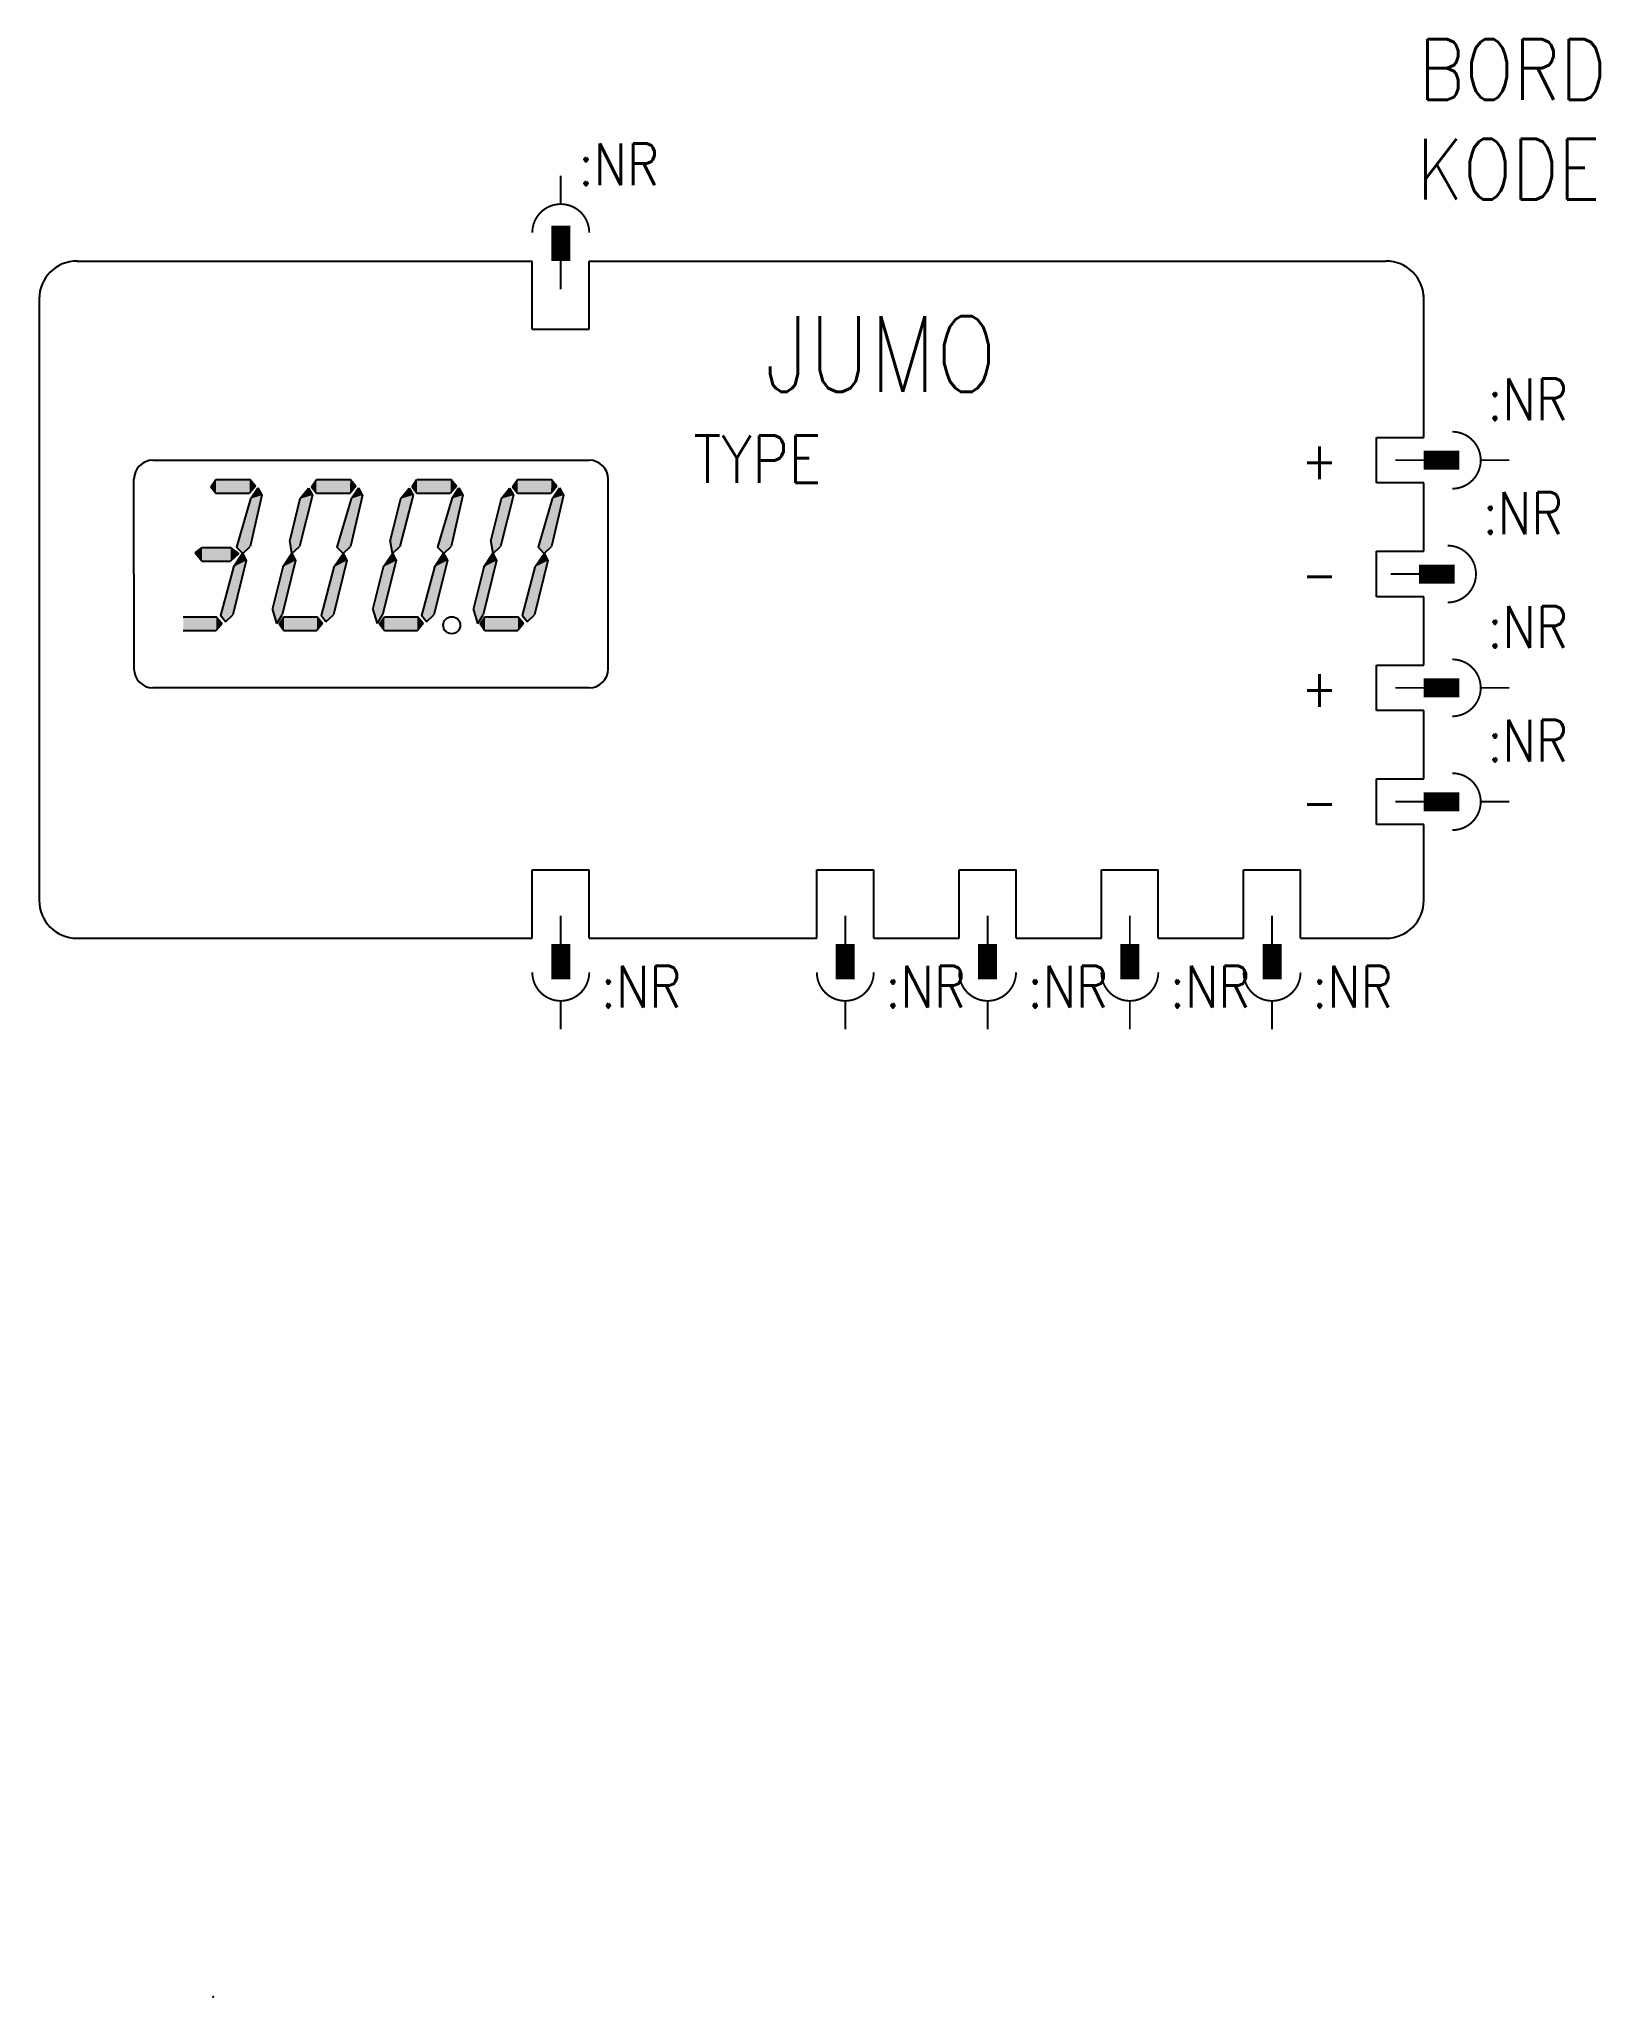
# Model space of a CAD drawing. Extents: x 190 to 272, y 87 to 190.
import ezdxf
from ezdxf.enums import TextEntityAlignment as Align

# ---------------------------------------------------------------- set-up
doc = ezdxf.new("R2010")
doc.units = 0
doc.header["$LTSCALE"] = 6
doc.linetypes.add('DASHED', pattern=[0])
doc.layers.get('0').update_dxf_attribs({"color": 8, "linetype": 'CONTINUOUS'})
for name, color, linetype in [('1', 8, 'CONTINUOUS'), ('10', 1, 'DASHED'), ('11', 30, 'CONTINUOUS'), ('12', 30, 'CONTINUOUS'), ('3', 30, 'CONTINUOUS')]:
    doc.layers.add(name, color=color, linetype=linetype)
doc.styles.get("Standard").update_dxf_attribs({"font": 'simplex', "width": 0.85})

msp = doc.modelspace()

# ---------------------------------------------------------------- linework, layer by layer
at = {"color": 0}
for points, const_width in [([(217.5, 183), (217.5, 181.5)], 0.1), ([(217.5, 180.37), (217.5, 178.5)], 1), ([(217.5, 178.5), (217.5, 177)], 0.1), ([(264.87, 168), (263, 168)], 1), ([(263, 168), (261.5, 168)], 0.1), ([(267.5, 168), (266, 168)], 0.1), ([(262.75, 162), (261.25, 162)], 0.1), ([(264.62, 162), (262.75, 162)], 1), ([(263, 156), (261.5, 156)], 0.1), ([(264.87, 156), (263, 156)], 1), ([(267.5, 156), (266, 156)], 0.1), ([(263, 150), (261.5, 150)], 0.1), ([(264.87, 150), (263, 150)], 1), ([(267.5, 150), (266, 150)], 0.1), ([(217.5, 142.5), (217.5, 144)], 0.1), ([(232.5, 142.5), (232.5, 144)], 0.1), ([(240, 142.5), (240, 144)], 0.1), ([(247.5, 142.5), (247.5, 144)], 0.1), ([(255, 142.5), (255, 144)], 0.1), ([(217.5, 140.63), (217.5, 142.5)], 1), ([(232.5, 140.63), (232.5, 142.5)], 1), ([(240, 140.63), (240, 142.5)], 1), ([(247.5, 140.63), (247.5, 142.5)], 1), ([(255, 140.63), (255, 142.5)], 1), ([(217.5, 138), (217.5, 139.5)], 0.1), ([(232.5, 138), (232.5, 139.5)], 0.1), ([(240, 138), (240, 139.5)], 0.1), ([(247.5, 138), (247.5, 139.5)], 0.1), ([(255, 138), (255, 139.5)], 0.1)]:
    msp.add_lwpolyline(points, dxfattribs=dict(at, const_width=const_width))
at = {"color": 0, "const_width": 0.1}
for points in [[(219, 180, 1), (216, 180, 1)], [(264.5, 166.5, 1), (264.5, 169.5, 1)], [(264.25, 160.5, 1), (264.25, 163.5, 1)], [(264.5, 154.5, 1), (264.5, 157.5, 1)], [(264.5, 148.5, 1), (264.5, 151.5, 1)], [(216, 141, 1), (219, 141, 1)], [(231, 141, 1), (234, 141, 1)], [(238.5, 141, 1), (241.5, 141, 1)], [(246, 141, 1), (249, 141, 1)], [(253.5, 141, 1), (256.5, 141, 1)]]:
    msp.add_lwpolyline(points, format="xyb", dxfattribs=at)
at = {"layer": '1', "color": 0}
for p, q in [((216, 174.9), (216, 178.5)), ((219, 174.9), (219, 178.5)), ((216, 174.9), (219, 174.9)), ((260.5, 166.8), (260.5, 169.2)), ((260.5, 169.2), (263, 169.2)), ((196, 168), (219, 168)), ((195, 162), (195, 167)), ((199.06, 166.6), (199.32, 166.98)), ((199.06, 166.6), (199.32, 166.26)), ((199.32, 166.98), (201.1, 166.98)), ((199.32, 166.26), (201.09, 166.26)), ((201.4, 166.63), (201.09, 166.26)), ((201.4, 166.63), (201.1, 166.98)), ((201.74, 166.16), (201.12, 163.45)), ((201.15, 165.97), (201.53, 166.54)), ((201.53, 166.54), (201.74, 166.16)), ((204.41, 166.16), (203.72, 163.45)), ((203.75, 165.97), (204.2, 166.53)), ((204.2, 166.53), (204.41, 166.16)), ((204.36, 166.6), (204.62, 166.98)), ((204.36, 166.6), (204.62, 166.26)), ((204.62, 166.98), (206.4, 166.98)), ((204.62, 166.26), (206.39, 166.26)), ((206.7, 166.63), (206.39, 166.26)), ((206.7, 166.63), (206.4, 166.98)), ((207.04, 166.16), (206.42, 163.45)), ((206.45, 165.97), (206.83, 166.54)), ((206.83, 166.54), (207.03, 166.16)), ((209.71, 166.16), (209.02, 163.45)), ((209.05, 165.97), (209.5, 166.53)), ((209.5, 166.53), (209.71, 166.16)), ((209.66, 166.6), (209.92, 166.98)), ((209.66, 166.6), (209.92, 166.26)), ((209.92, 166.98), (211.7, 166.98)), ((209.92, 166.26), (211.69, 166.26)), ((212, 166.63), (211.69, 166.26)), ((212, 166.63), (211.7, 166.98)), ((212.34, 166.16), (211.72, 163.45)), ((211.75, 165.97), (212.13, 166.54)), ((212.13, 166.54), (212.34, 166.16)), ((215.01, 166.16), (214.32, 163.45)), ((214.35, 165.97), (214.8, 166.53)), ((214.8, 166.53), (215.01, 166.16)), ((214.96, 166.6), (215.22, 166.98)), ((214.96, 166.6), (215.22, 166.26)), ((215.22, 166.98), (217, 166.98)), ((215.22, 166.26), (216.99, 166.26)), ((217.3, 166.63), (216.99, 166.26)), ((217.3, 166.63), (217, 166.98)), ((217.64, 166.16), (217.02, 163.45)), ((217.05, 165.97), (217.43, 166.54)), ((217.43, 166.54), (217.64, 166.16)), ((220, 157), (220, 167)), ((263, 166.8), (260.5, 166.8)), ((201.15, 165.97), (200.4, 163.41)), ((203.75, 165.97), (203.21, 163.79)), ((206.45, 165.97), (205.7, 163.41)), ((209.05, 165.97), (208.51, 163.79)), ((211.75, 165.97), (211, 163.41)), ((214.35, 165.97), (213.81, 163.79)), ((217.05, 165.97), (216.3, 163.41)), ((198.22, 163.12), (198.59, 163.4)), ((198.22, 163.12), (198.59, 162.68)), ((198.59, 163.4), (200.09, 163.4)), ((200.52, 163.08), (200.09, 163.4)), ((200.52, 163.08), (200.09, 162.68)), ((200.24, 162.37), (200.72, 163.08)), ((200.73, 163.08), (200.4, 163.41)), ((200.72, 163.08), (200.92, 162.71)), ((200.73, 163.08), (201.12, 163.45)), ((202.84, 162.37), (203.32, 163.08)), ((203.33, 163.08), (203.21, 163.79)), ((203.32, 163.08), (203.52, 162.71)), ((203.33, 163.08), (203.72, 163.45)), ((205.54, 162.37), (206.02, 163.08)), ((206.03, 163.08), (205.7, 163.41)), ((206.02, 163.08), (206.22, 162.71)), ((206.03, 163.08), (206.42, 163.45)), ((208.14, 162.37), (208.62, 163.08)), ((208.63, 163.08), (208.51, 163.79)), ((208.62, 163.08), (208.82, 162.71)), ((208.63, 163.08), (209.02, 163.45)), ((210.84, 162.37), (211.32, 163.08)), ((211.33, 163.08), (211, 163.41)), ((211.32, 163.08), (211.52, 162.71)), ((211.33, 163.08), (211.72, 163.45)), ((213.44, 162.37), (213.92, 163.08)), ((213.93, 163.08), (213.81, 163.79)), ((213.92, 163.08), (214.12, 162.71)), ((213.93, 163.08), (214.32, 163.45)), ((216.14, 162.37), (216.62, 163.08)), ((216.63, 163.08), (216.3, 163.41)), ((216.62, 163.08), (216.82, 162.71)), ((216.63, 163.08), (217.02, 163.45)), ((260.5, 160.8), (260.5, 163.2)), ((260.5, 163.2), (263, 163.2)), ((198.59, 162.68), (200.09, 162.68)), ((200.24, 162.37), (199.56, 159.82)), ((200.92, 162.71), (200.21, 159.85)), ((202.84, 162.37), (202.3, 160.19)), ((203.52, 162.71), (202.81, 159.85)), ((205.54, 162.37), (204.86, 159.82)), ((206.22, 162.71), (205.51, 159.85)), ((208.14, 162.37), (207.6, 160.19)), ((208.82, 162.71), (208.11, 159.85)), ((210.84, 162.37), (210.16, 159.82)), ((211.52, 162.71), (210.81, 159.85)), ((213.44, 162.37), (212.9, 160.19)), ((214.12, 162.71), (213.41, 159.85)), ((216.14, 162.37), (215.46, 159.82)), ((216.82, 162.71), (216.11, 159.85)), ((195, 162), (195, 157)), ((202.53, 159.39), (202.3, 160.19)), ((207.83, 159.39), (207.6, 160.19)), ((213.13, 159.39), (212.9, 160.19)), ((263, 160.8), (260.5, 160.8)), ((197.6, 159.75), (199.34, 159.75)), ((197.6, 159.03), (199.34, 159.03)), ((199.64, 159.39), (199.34, 159.75)), ((199.64, 159.39), (199.34, 159.03)), ((199.82, 159.48), (199.56, 159.82)), ((199.82, 159.48), (200.21, 159.85)), ((202.53, 159.39), (202.81, 159.85)), ((202.65, 159.38), (202.9, 159.75)), ((202.65, 159.38), (202.9, 159.03)), ((202.9, 159.75), (204.64, 159.75)), ((202.9, 159.03), (204.64, 159.03)), ((204.94, 159.39), (204.64, 159.75)), ((204.94, 159.39), (204.64, 159.03)), ((205.12, 159.48), (204.86, 159.82)), ((205.12, 159.48), (205.51, 159.85)), ((207.83, 159.39), (208.11, 159.85)), ((207.95, 159.38), (208.2, 159.75)), ((207.95, 159.38), (208.2, 159.03)), ((208.2, 159.75), (209.94, 159.75)), ((208.2, 159.03), (209.94, 159.03)), ((210.24, 159.39), (209.94, 159.75)), ((210.24, 159.39), (209.94, 159.03)), ((210.42, 159.48), (210.16, 159.82)), ((210.42, 159.48), (210.81, 159.85)), ((213.13, 159.39), (213.41, 159.85)), ((213.25, 159.38), (213.5, 159.75)), ((213.25, 159.38), (213.5, 159.03)), ((213.5, 159.75), (215.24, 159.75)), ((213.5, 159.03), (215.24, 159.03)), ((215.54, 159.39), (215.24, 159.75)), ((215.54, 159.39), (215.24, 159.03)), ((215.72, 159.48), (215.46, 159.82)), ((215.72, 159.48), (216.11, 159.85)), ((260.5, 157.2), (263, 157.2)), ((260.5, 154.8), (260.5, 157.2)), ((219, 156), (196, 156)), ((263, 154.8), (260.5, 154.8)), ((260.5, 151.2), (263, 151.2)), ((260.5, 148.8), (260.5, 151.2)), ((263, 148.8), (260.5, 148.8)), ((216, 146.4), (219, 146.4)), ((216, 142.8), (216, 146.4)), ((219, 142.8), (219, 146.4)), ((231, 146.4), (234, 146.4)), ((231, 142.8), (231, 146.4)), ((234, 142.8), (234, 146.4)), ((238.5, 142.8), (238.5, 146.4)), ((238.5, 146.4), (241.5, 146.4)), ((241.5, 142.8), (241.5, 146.4)), ((246, 142.8), (246, 146.4)), ((246, 146.4), (249, 146.4)), ((249, 142.8), (249, 146.4)), ((253.5, 142.8), (253.5, 146.4)), ((253.5, 146.4), (256.5, 146.4)), ((256.5, 142.8), (256.5, 146.4))]:
    msp.add_line(p, q, dxfattribs=at)
msp.add_circle((211.75, 159.3), 0.45, dxfattribs=at)
for centre, start, end in [((196, 167), 90, 180), ((219, 167), 0, 90), ((196, 157), 180, 270), ((219, 157), 270, 0)]:
    msp.add_arc(centre, 1, start, end, dxfattribs=at)
msp.add_point((199.17, 87), dxfattribs=at)
for points in [[(199.32, 166.26), (199.06, 166.6), (199.32, 166.98)], [(199.32, 166.98), (201.09, 166.26), (201.1, 166.98)], [(199.32, 166.26), (201.09, 166.26), (199.32, 166.98)], [(201.09, 166.26), (201.4, 166.63), (201.1, 166.98)], [(201.12, 163.45), (201.15, 165.97), (201.74, 166.16)], [(201.15, 165.97), (201.53, 166.54), (201.74, 166.16)], [(203.72, 163.45), (203.75, 165.97), (204.41, 166.16)], [(203.75, 165.97), (204.2, 166.53), (204.41, 166.16)], [(204.62, 166.26), (204.36, 166.6), (204.62, 166.98)], [(204.62, 166.98), (206.39, 166.26), (206.4, 166.98)], [(204.62, 166.26), (206.39, 166.26), (204.62, 166.98)], [(206.39, 166.26), (206.7, 166.63), (206.4, 166.98)], [(206.42, 163.45), (206.45, 165.97), (207.04, 166.16)], [(206.45, 165.97), (206.83, 166.54), (207.04, 166.16)], [(209.02, 163.45), (209.05, 165.97), (209.71, 166.16)], [(209.05, 165.97), (209.5, 166.53), (209.71, 166.16)], [(209.92, 166.26), (209.66, 166.6), (209.92, 166.98)], [(209.92, 166.26), (211.69, 166.26), (209.92, 166.98)], [(209.92, 166.98), (211.69, 166.26), (211.7, 166.98)], [(211.69, 166.26), (212, 166.63), (211.7, 166.98)], [(211.72, 163.45), (211.75, 165.97), (212.34, 166.16)], [(211.75, 165.97), (212.13, 166.54), (212.34, 166.16)], [(214.32, 163.45), (214.35, 165.97), (215.01, 166.16)], [(214.35, 165.97), (214.8, 166.53), (215.01, 166.16)], [(215.22, 166.26), (214.96, 166.6), (215.22, 166.98)], [(215.22, 166.98), (216.99, 166.26), (217, 166.98)], [(215.22, 166.26), (216.99, 166.26), (215.22, 166.98)], [(216.99, 166.26), (217.3, 166.63), (217, 166.98)], [(217.02, 163.45), (217.05, 165.97), (217.64, 166.16)], [(217.05, 165.97), (217.43, 166.54), (217.64, 166.16)], [(200.73, 163.08), (200.4, 163.41), (201.15, 165.97)], [(200.73, 163.08), (201.12, 163.45), (201.15, 165.97)], [(203.33, 163.08), (203.21, 163.79), (203.75, 165.97)], [(203.33, 163.08), (203.72, 163.45), (203.75, 165.97)], [(206.03, 163.08), (205.7, 163.41), (206.45, 165.97)], [(206.03, 163.08), (206.42, 163.45), (206.45, 165.97)], [(208.63, 163.08), (208.51, 163.79), (209.05, 165.97)], [(208.63, 163.08), (209.02, 163.45), (209.05, 165.97)], [(211.33, 163.08), (211, 163.41), (211.75, 165.97)], [(211.33, 163.08), (211.72, 163.45), (211.75, 165.97)], [(213.93, 163.08), (213.81, 163.79), (214.35, 165.97)], [(213.93, 163.08), (214.32, 163.45), (214.35, 165.97)], [(216.63, 163.08), (216.3, 163.41), (217.05, 165.97)], [(216.63, 163.08), (217.02, 163.45), (217.05, 165.97)], [(198.59, 162.68), (198.22, 163.12), (198.59, 163.4)], [(198.59, 162.68), (200.09, 162.68), (198.59, 163.4)], [(198.59, 163.4), (200.09, 162.68), (200.09, 163.4)], [(200.09, 162.68), (200.52, 163.08), (200.09, 163.4)], [(200.24, 162.37), (200.72, 163.08), (200.92, 162.71)], [(202.84, 162.37), (203.32, 163.08), (203.52, 162.71)], [(205.54, 162.37), (206.02, 163.08), (206.22, 162.71)], [(208.14, 162.37), (208.62, 163.08), (208.82, 162.71)], [(210.84, 162.37), (211.32, 163.08), (211.52, 162.71)], [(213.44, 162.37), (213.92, 163.08), (214.12, 162.71)], [(216.14, 162.37), (216.62, 163.08), (216.82, 162.71)], [(199.82, 159.48), (199.56, 159.82), (200.24, 162.37)], [(199.82, 159.48), (200.21, 159.85), (200.24, 162.37)], [(200.21, 159.85), (200.24, 162.37), (200.92, 162.71)], [(202.53, 159.39), (202.3, 160.19), (202.84, 162.37)], [(202.53, 159.39), (202.81, 159.85), (202.84, 162.37)], [(202.81, 159.85), (202.84, 162.37), (203.52, 162.71)], [(205.12, 159.48), (204.86, 159.82), (205.54, 162.37)], [(205.12, 159.48), (205.51, 159.85), (205.54, 162.37)], [(205.51, 159.85), (205.54, 162.37), (206.22, 162.71)], [(207.83, 159.39), (207.6, 160.19), (208.14, 162.37)], [(207.83, 159.39), (208.11, 159.85), (208.14, 162.37)], [(208.11, 159.85), (208.14, 162.37), (208.82, 162.71)], [(210.42, 159.48), (210.16, 159.82), (210.84, 162.37)], [(210.42, 159.48), (210.81, 159.85), (210.84, 162.37)], [(210.81, 159.85), (210.84, 162.37), (211.52, 162.71)], [(213.13, 159.39), (212.9, 160.19), (213.44, 162.37)], [(213.13, 159.39), (213.41, 159.85), (213.44, 162.37)], [(213.41, 159.85), (213.44, 162.37), (214.12, 162.71)], [(215.72, 159.48), (215.46, 159.82), (216.14, 162.37)], [(215.72, 159.48), (216.11, 159.85), (216.14, 162.37)], [(216.11, 159.85), (216.14, 162.37), (216.82, 162.71)], [(197.6, 159.03), (199.34, 159.03), (197.6, 159.75)], [(197.6, 159.75), (199.34, 159.03), (199.34, 159.75)], [(199.34, 159.03), (199.64, 159.39), (199.34, 159.75)], [(202.9, 159.03), (202.65, 159.38), (202.9, 159.75)], [(202.9, 159.03), (204.64, 159.03), (202.9, 159.75)], [(202.9, 159.75), (204.64, 159.03), (204.64, 159.75)], [(204.64, 159.03), (204.94, 159.39), (204.64, 159.75)], [(208.2, 159.03), (207.95, 159.38), (208.2, 159.75)], [(208.2, 159.75), (209.94, 159.03), (209.94, 159.75)], [(208.2, 159.03), (209.94, 159.03), (208.2, 159.75)], [(209.94, 159.03), (210.24, 159.39), (209.94, 159.75)], [(213.5, 159.03), (213.25, 159.38), (213.5, 159.75)], [(213.5, 159.03), (215.24, 159.03), (213.5, 159.75)], [(213.5, 159.75), (215.24, 159.03), (215.24, 159.75)], [(215.24, 159.03), (215.54, 159.39), (215.24, 159.75)]]:
    msp.add_solid(points, dxfattribs=at)
at = {"layer": '3', "color": 0}
for p, q in [((192, 178.5), (216, 178.5)), ((219, 178.5), (261, 178.5)), ((190, 176.5), (190, 144.8)), ((263, 169.2), (263, 176.7)), ((263, 169.2), (263, 176.5)), ((263, 163.2), (263, 166.8)), ((263, 163.2), (263, 166.8)), ((263, 157.2), (263, 160.8)), ((263, 151.2), (263, 154.8)), ((263, 144.8), (263, 148.8)), ((192, 142.8), (216, 142.8)), ((219, 142.8), (231, 142.8)), ((234, 142.8), (238.5, 142.8)), ((241.5, 142.8), (246, 142.8)), ((249, 142.8), (253.5, 142.8)), ((256.5, 142.8), (261, 142.8))]:
    msp.add_line(p, q, dxfattribs=at)
for centre, start, end in [((192, 176.5), 90, 180), ((261, 176.5), 360, 90), ((192, 144.8), 180, 270), ((261, 144.8), 270, 0)]:
    msp.add_arc(centre, 2, start, end, dxfattribs=at)

# ---------------------------------------------------------------- texts
at = {"layer": '1', "color": 0, "width": 0.85}
for s, p in [('+', (257.5, 168)), ('-', (257.5, 162)), ('+', (257.5, 156)), ('-', (257.5, 150))]:
    msp.add_text(s, height=2, dxfattribs=at).set_placement(p, align=Align.MIDDLE)
msp.add_attdef('TYPE', (224.5, 166.8), 'PDA.-48m/umf', height=2.5, dxfattribs=at)
at = {"layer": '10', "color": 0, "width": 0.85}
for p, s in [((218.43, 182.49), '1L1'), ((266.35, 170.11), '81'), ((266.1, 164.11), '82'), ((266.35, 158.11), '11'), ((266.35, 152.11), '12'), ((219.61, 139.15), '2L1'), ((234.61, 139.15), '17'), ((242.11, 139.15), '18'), ((249.61, 139.15), '31'), ((257.11, 139.15), '32')]:
    msp.add_attdef(':NR', p, s, height=2.2, dxfattribs=at)
at = {"layer": '11', "color": 0, "width": 0.85}
msp.add_attdef('BORD', (262.72, 186.99), '', height=3.2, dxfattribs=at)
at = {"layer": '12', "color": 0, "width": 0.85}
msp.add_text('JUMO', height=4, dxfattribs=at).set_placement((228.25, 171.6))
msp.add_attdef('KODE', (262.63, 181.74), '-P', height=3.2, dxfattribs=at)

doc.saveas('drawing.dxf')
